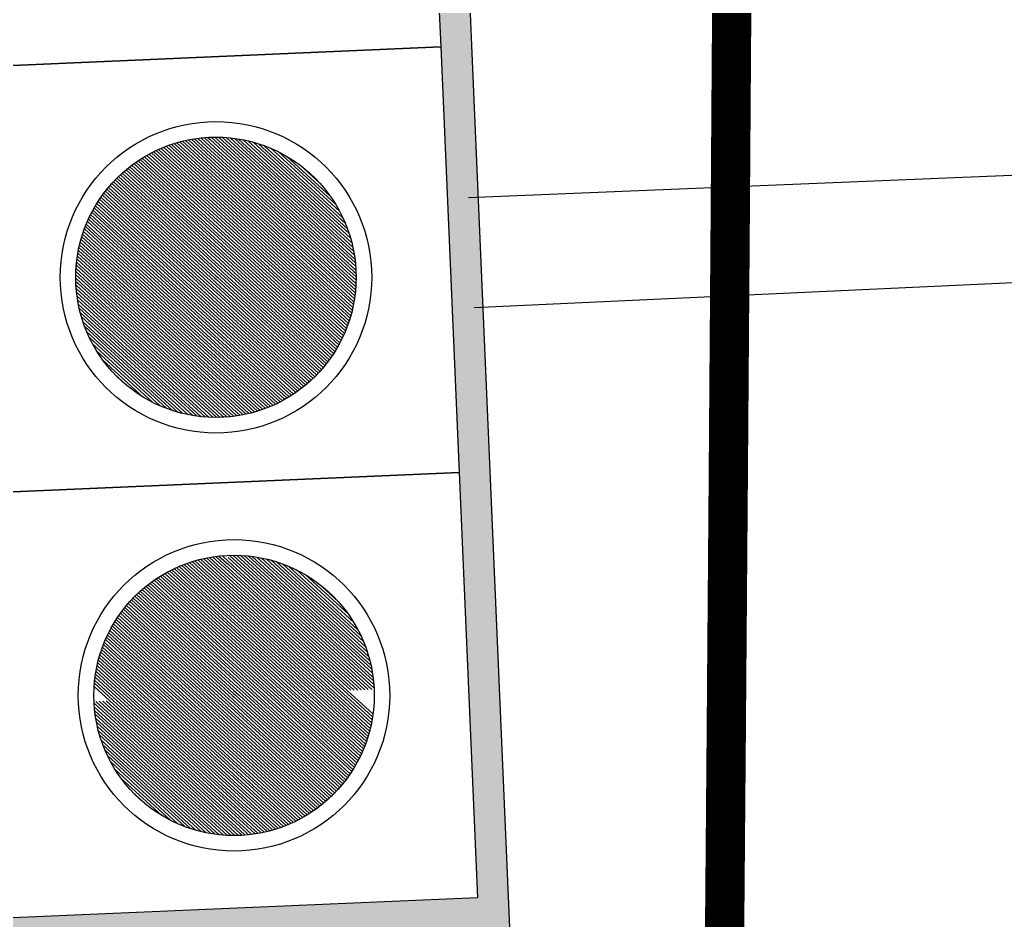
# Model space of a CAD drawing. Extents: x 54765 to 55687, y 61529 to 62330.
# Drawn here: x 55398.319 to 55402.083, y 61774.445 to 61777.883 of the extents above; entities that cross this region are included whole.
import ezdxf

# ---------------------------------------------------------------- set-up
doc = ezdxf.new("R2010")
doc.units = 0
doc.header["$LTSCALE"] = 10
doc.linetypes.add('JTSS01', pattern=[6, 2, -4])
doc.layers.add('@-交通信号', color=7, linetype='CONTINUOUS')
doc.layers.add('道路绿化带', color=3, linetype='CONTINUOUS')
doc.layers.add('@-道路标线', color=7, linetype='CONTINUOUS', lineweight=0)

# ---------------------------------------------------------------- blocks, each defined once
blk = doc.blocks.new('A$C6DDB773E')
at = {"layer": '@-交通信号'}
h = blk.add_hatch(color=256, dxfattribs=at)
h.paths.add_polyline_path([(5706.7, 6841.9), (5706.7, 6260.7), (5706.7, 5718.8), (5706.7, 5137.6), (5035.9, 5137.6), (5035.9, 5718.8), (5035.9, 6260.7), (5035.9, 6841.9)])
h.paths.add_polyline_path([(5667.4, 6802.6), (5667.4, 6260.7), (5667.4, 5718.8), (5667.4, 5177), (5075.2, 5177), (5075.2, 5718.8), (5075.2, 6260.7), (5075.2, 6802.6)], flags=16)
for p, q in [((5035.9, 6260.7), (5035.9, 6841.9)), ((5075.2, 6802.6), (5667.4, 6802.6)), ((5075.2, 6260.7), (5075.2, 6802.6)), ((5373.6, 6636.7), (5311.3, 6699)), ((5373.6, 6641.1), (5314.6, 6700.2)), ((5373.6, 6645.6), (5317.9, 6701.3)), ((5373.6, 6650), (5321.3, 6702.4)), ((5373.6, 6654.5), (5324.7, 6703.4)), ((5373.6, 6658.9), (5328.2, 6704.4)), ((5373.6, 6663.4), (5331.8, 6705.2)), ((5373.6, 6667.8), (5335.4, 6706.1)), ((5373.6, 6672.3), (5339.1, 6706.8)), ((5373.6, 6676.7), (5342.8, 6707.5)), ((5373.6, 6681.2), (5346.6, 6708.2)), ((5373.6, 6685.6), (5350.5, 6708.7)), ((5373.6, 6690.1), (5354.5, 6709.2)), ((5373.6, 6694.6), (5358.6, 6709.6)), ((5373.6, 6699), (5362.7, 6709.9)), ((5373.6, 6703.5), (5367, 6710.1)), ((5373.6, 6707.9), (5371.3, 6710.2)), ((5549.7, 6531.8), (5373.6, 6707.9)), ((5545.3, 6531.8), (5373.6, 6703.5)), ((5540.8, 6531.8), (5373.6, 6699)), ((5552, 6534), (5375.8, 6710.2)), ((5551.9, 6538.5), (5380.3, 6710.1)), ((5551.7, 6543.2), (5385, 6709.9)), ((5551.3, 6548), (5389.8, 6709.5)), ((5550.8, 6553), (5394.8, 6709)), ((5550.1, 6558.2), (5400, 6708.3)), ((5549.2, 6563.5), (5405.3, 6707.4)), ((5548.1, 6569), (5410.8, 6706.3)), ((5546.8, 6574.8), (5416.6, 6705)), ((5545.2, 6580.9), (5422.7, 6703.3)), ((5543.2, 6587.3), (5429.1, 6701.4)), ((5540.8, 6594.1), (5435.9, 6699)), ((5373.6, 6596.6), (5284.1, 6686.1)), ((5373.6, 6601.1), (5287, 6687.8)), ((5373.6, 6605.5), (5289.8, 6689.3)), ((5373.6, 6610), (5292.8, 6690.9)), ((5373.6, 6614.4), (5295.7, 6692.3)), ((5373.6, 6618.9), (5298.8, 6693.8)), ((5373.6, 6623.3), (5301.8, 6695.1)), ((5373.6, 6627.8), (5304.9, 6696.5)), ((5373.6, 6632.2), (5308.1, 6697.8)), ((5536.4, 6531.8), (5373.6, 6694.6)), ((5531.9, 6531.8), (5373.6, 6690.1)), ((5537.8, 6601.5), (5443.3, 6696)), ((5534.1, 6609.7), (5451.5, 6692.3)), ((5529.3, 6619), (5460.8, 6687.5)), ((5373.6, 6565.5), (5265.4, 6673.7)), ((5373.6, 6569.9), (5268, 6675.6)), ((5373.6, 6574.4), (5270.6, 6677.4)), ((5373.6, 6578.8), (5273.2, 6679.3)), ((5373.6, 6583.3), (5275.9, 6681.1)), ((5373.6, 6587.7), (5278.6, 6682.8)), ((5373.6, 6592.2), (5281.3, 6684.5)), ((5527.5, 6531.8), (5373.6, 6685.6)), ((5523, 6531.8), (5373.6, 6681.2)), ((5518.6, 6531.8), (5373.6, 6676.7)), ((5522.3, 6630.4), (5472.2, 6680.5)), ((5373.6, 6538.8), (5251, 6661.4)), ((5373.6, 6543.2), (5253.3, 6663.6)), ((5373.6, 6547.7), (5255.7, 6665.7)), ((5373.6, 6552.1), (5258, 6667.7)), ((5373.6, 6556.6), (5260.5, 6669.7)), ((5373.6, 6561), (5262.9, 6671.7)), ((5514.1, 6531.8), (5373.6, 6672.3)), ((5509.6, 6531.8), (5373.6, 6667.8)), ((5505.2, 6531.8), (5373.6, 6663.4)), ((5507.9, 6649.2), (5491, 6666.1)), ((5358.3, 6531.8), (5240.1, 6650.1)), ((5362.8, 6531.8), (5242.2, 6652.4)), ((5367.2, 6531.8), (5244.3, 6654.7)), ((5371.7, 6531.8), (5246.5, 6657)), ((5373.6, 6534.3), (5248.7, 6659.2)), ((5500.7, 6531.8), (5373.6, 6658.9)), ((5496.3, 6531.8), (5373.6, 6654.5)), ((5491.8, 6531.8), (5373.6, 6650)), ((5336.1, 6531.8), (5230.1, 6637.8)), ((5340.5, 6531.8), (5232, 6640.3)), ((5345, 6531.8), (5234, 6642.8)), ((5349.4, 6531.8), (5236, 6645.3)), ((5353.9, 6531.8), (5238, 6647.7)), ((5487.4, 6531.8), (5373.6, 6645.6)), ((5482.9, 6531.8), (5373.6, 6641.1)), ((5478.5, 6531.8), (5373.6, 6636.7)), ((5313.8, 6531.8), (5221.2, 6624.5)), ((5318.3, 6531.8), (5222.9, 6627.2)), ((5322.7, 6531.8), (5224.6, 6629.9)), ((5327.2, 6531.8), (5226.4, 6632.6)), ((5331.6, 6531.8), (5228.2, 6635.2)), ((5474, 6531.8), (5373.6, 6632.2)), ((5469.6, 6531.8), (5373.6, 6627.8)), ((5465.1, 6531.8), (5373.6, 6623.3)), ((5296, 6531.8), (5214.8, 6613.1)), ((5300.5, 6531.8), (5216.3, 6616)), ((5304.9, 6531.8), (5217.9, 6618.9)), ((5309.4, 6531.8), (5219.5, 6621.7)), ((5460.7, 6531.8), (5373.6, 6618.9)), ((5456.2, 6531.8), (5373.6, 6614.4)), ((5278.2, 6531.8), (5209.1, 6600.9)), ((5282.7, 6531.8), (5210.5, 6604)), ((5287.1, 6531.8), (5211.9, 6607.1)), ((5291.6, 6531.8), (5213.3, 6610.1)), ((5451.8, 6531.8), (5373.6, 6610)), ((5447.3, 6531.8), (5373.6, 6605.5)), ((5442.9, 6531.8), (5373.6, 6601.1)), ((5260.4, 6531.8), (5204.3, 6588)), ((5264.9, 6531.8), (5205.4, 6591.3)), ((5269.3, 6531.8), (5206.6, 6594.5)), ((5273.8, 6531.8), (5207.8, 6597.8)), ((5438.4, 6531.8), (5373.6, 6596.6)), ((5434, 6531.8), (5373.6, 6592.2)), ((5429.5, 6531.8), (5373.6, 6587.7)), ((5242.6, 6531.8), (5200.3, 6574.1)), ((5247.1, 6531.8), (5201.2, 6577.7)), ((5251.5, 6531.8), (5202.2, 6581.2)), ((5256, 6531.8), (5203.2, 6584.6)), ((5425.1, 6531.8), (5373.6, 6583.3)), ((5420.6, 6531.8), (5373.6, 6578.8)), ((5416.2, 6531.8), (5373.6, 6574.4)), ((5229.3, 6531.8), (5198, 6563.1)), ((5233.7, 6531.8), (5198.7, 6566.9)), ((5238.2, 6531.8), (5199.5, 6570.5)), ((5411.7, 6531.8), (5373.6, 6569.9)), ((5407.3, 6531.8), (5373.6, 6565.5)), ((5402.8, 6531.8), (5373.6, 6561)), ((5398.4, 6531.8), (5373.6, 6556.6)), ((5393.9, 6531.8), (5373.6, 6552.1)), ((5389.5, 6531.8), (5373.6, 6547.7)), ((5385, 6531.8), (5373.6, 6543.2)), ((5380.6, 6531.8), (5373.6, 6538.8)), ((5372.1, 6353.4), (5195.2, 6530.3)), ((5367.5, 6353.5), (5195.3, 6525.7)), ((5373.6, 6356.3), (5198.1, 6531.8)), ((5373.6, 6360.8), (5202.6, 6531.8)), ((5373.6, 6365.2), (5207, 6531.8)), ((5373.6, 6369.7), (5211.5, 6531.8)), ((5373.6, 6374.1), (5215.9, 6531.8)), ((5373.6, 6378.6), (5220.4, 6531.8)), ((5373.6, 6383), (5224.8, 6531.8)), ((5373.6, 6387.5), (5229.3, 6531.8)), ((5373.6, 6391.9), (5233.7, 6531.8)), ((5373.6, 6396.4), (5238.2, 6531.8)), ((5373.6, 6400.8), (5242.6, 6531.8)), ((5373.6, 6405.3), (5247.1, 6531.8)), ((5373.6, 6409.7), (5251.5, 6531.8)), ((5373.6, 6414.2), (5256, 6531.8)), ((5373.6, 6418.6), (5260.4, 6531.8)), ((5373.6, 6423.1), (5264.9, 6531.8)), ((5373.6, 6427.5), (5269.3, 6531.8)), ((5373.6, 6432), (5273.8, 6531.8)), ((5373.6, 6436.4), (5278.2, 6531.8)), ((5373.6, 6440.9), (5282.7, 6531.8)), ((5373.6, 6445.3), (5287.1, 6531.8)), ((5373.6, 6449.8), (5291.6, 6531.8)), ((5373.6, 6454.2), (5296, 6531.8)), ((5373.6, 6458.7), (5300.5, 6531.8)), ((5373.6, 6463.1), (5304.9, 6531.8)), ((5373.6, 6467.6), (5309.4, 6531.8)), ((5373.6, 6472), (5313.8, 6531.8)), ((5373.6, 6476.5), (5318.3, 6531.8)), ((5373.6, 6480.9), (5322.7, 6531.8)), ((5373.6, 6485.4), (5327.2, 6531.8)), ((5373.6, 6489.8), (5331.6, 6531.8)), ((5373.6, 6494.3), (5336.1, 6531.8)), ((5373.6, 6498.7), (5340.5, 6531.8)), ((5373.6, 6503.2), (5345, 6531.8)), ((5373.6, 6507.6), (5349.4, 6531.8)), ((5373.6, 6512.1), (5353.9, 6531.8)), ((5373.6, 6516.5), (5358.3, 6531.8)), ((5373.6, 6521), (5362.8, 6531.8)), ((5373.6, 6525.4), (5367.2, 6531.8)), ((5373.6, 6529.9), (5371.7, 6531.8)), ((5376.1, 6531.8), (5373.6, 6534.3)), ((5498.8, 6404.7), (5373.6, 6529.9)), ((5496.5, 6402.5), (5373.6, 6525.4)), ((5501, 6406.9), (5376.1, 6531.8)), ((5503.2, 6409.2), (5380.6, 6531.8)), ((5505.4, 6411.5), (5385, 6531.8)), ((5507.5, 6413.9), (5389.5, 6531.8)), ((5509.5, 6416.2), (5393.9, 6531.8)), ((5511.5, 6418.7), (5398.4, 6531.8)), ((5513.5, 6421.1), (5402.8, 6531.8)), ((5515.5, 6423.6), (5407.3, 6531.8)), ((5517.4, 6426.2), (5411.7, 6531.8)), ((5519.3, 6428.8), (5416.2, 6531.8)), ((5521.1, 6431.4), (5420.6, 6531.8)), ((5522.9, 6434.1), (5425.1, 6531.8)), ((5524.6, 6436.8), (5429.5, 6531.8)), ((5526.3, 6439.5), (5434, 6531.8)), ((5528, 6442.3), (5438.4, 6531.8)), ((5529.6, 6445.2), (5442.9, 6531.8)), ((5531.1, 6448), (5447.3, 6531.8)), ((5532.7, 6451), (5451.8, 6531.8)), ((5534.1, 6453.9), (5456.2, 6531.8)), ((5535.6, 6457), (5460.7, 6531.8)), ((5536.9, 6460), (5465.1, 6531.8)), ((5538.3, 6463.1), (5469.6, 6531.8)), ((5539.6, 6466.3), (5474, 6531.8)), ((5540.8, 6469.5), (5478.5, 6531.8)), ((5542, 6472.8), (5482.9, 6531.8)), ((5543.1, 6476.1), (5487.4, 6531.8)), ((5544.2, 6479.5), (5491.8, 6531.8)), ((5545.2, 6482.9), (5496.3, 6531.8)), ((5546.2, 6486.4), (5500.7, 6531.8)), ((5547.1, 6490), (5505.2, 6531.8)), ((5547.9, 6493.6), (5509.6, 6531.8)), ((5548.7, 6497.3), (5514.1, 6531.8)), ((5549.3, 6501), (5518.6, 6531.8)), ((5550, 6504.8), (5523, 6531.8)), ((5550.5, 6508.7), (5527.5, 6531.8)), ((5551, 6512.7), (5531.9, 6531.8)), ((5362.9, 6353.7), (5195.5, 6521.1)), ((5358, 6354.1), (5195.9, 6516.2)), ((5353.1, 6354.6), (5196.4, 6511.3)), ((5494.2, 6400.4), (5373.6, 6521)), ((5491.9, 6398.3), (5373.6, 6516.5)), ((5489.5, 6396.2), (5373.6, 6512.1)), ((5348, 6355.3), (5197.1, 6506.2)), ((5342.7, 6356.1), (5197.9, 6500.9)), ((5487.1, 6394.2), (5373.6, 6507.6)), ((5484.6, 6392.2), (5373.6, 6503.2)), ((5482.1, 6390.2), (5373.6, 6498.7)), ((5337.2, 6357.2), (5199, 6495.4)), ((5331.4, 6358.5), (5200.3, 6489.6)), ((5479.6, 6388.3), (5373.6, 6494.3)), ((5477, 6386.4), (5373.6, 6489.8)), ((5474.4, 6384.6), (5373.6, 6485.4)), ((5325.4, 6360.1), (5201.9, 6483.6)), ((5319, 6362), (5203.8, 6477.2)), ((5471.7, 6382.8), (5373.6, 6480.9)), ((5469, 6381.1), (5373.6, 6476.5)), ((5312.2, 6364.3), (5206.1, 6470.4)), ((5304.9, 6367.2), (5209, 6463.1)), ((5466.3, 6379.4), (5373.6, 6472)), ((5463.5, 6377.7), (5373.6, 6467.6)), ((5460.7, 6376.1), (5373.6, 6463.1)), ((5296.9, 6370.8), (5212.6, 6455.1)), ((5457.8, 6374.5), (5373.6, 6458.7)), ((5454.9, 6373), (5373.6, 6454.2)), ((5451.9, 6371.5), (5373.6, 6449.8)), ((5287.7, 6375.4), (5217.2, 6445.9)), ((5448.9, 6370.1), (5373.6, 6445.3)), ((5445.8, 6368.7), (5373.6, 6440.9)), ((5442.7, 6367.3), (5373.6, 6436.4)), ((5276.7, 6382), (5223.8, 6434.9)), ((5439.6, 6366), (5373.6, 6432)), ((5436.3, 6364.8), (5373.6, 6427.5)), ((5433.1, 6363.6), (5373.6, 6423.1)), ((5260.1, 6394.2), (5236, 6418.3)), ((5429.8, 6362.5), (5373.6, 6418.6)), ((5426.4, 6361.4), (5373.6, 6414.2)), ((5423, 6360.4), (5373.6, 6409.7)), ((5419.5, 6359.4), (5373.6, 6405.3)), ((5415.9, 6358.5), (5373.6, 6400.8)), ((5412.3, 6357.7), (5373.6, 6396.4)), ((5408.7, 6356.9), (5373.6, 6391.9)), ((5404.9, 6356.2), (5373.6, 6387.5)), ((5401.1, 6355.5), (5373.6, 6383)), ((5397.2, 6355), (5373.6, 6378.6)), ((5393.2, 6354.5), (5373.6, 6374.1)), ((5389.2, 6354.1), (5373.6, 6369.7)), ((5385.1, 6353.8), (5373.6, 6365.2)), ((5380.8, 6353.6), (5373.6, 6360.8)), ((5035.9, 5718.8), (5035.9, 6260.7)), ((5075.2, 5718.8), (5075.2, 6260.7)), ((5667.4, 6260.7), (5075.2, 6260.7)), ((5075.2, 6260.7), (5667.4, 6260.7)), ((5373.6, 6126.4), (5328.2, 6171.9)), ((5373.6, 6130.9), (5331.8, 6172.8)), ((5373.6, 6135.3), (5335.4, 6173.6)), ((5373.6, 6139.8), (5339.1, 6174.4)), ((5373.6, 6144.3), (5342.8, 6175)), ((5373.6, 6148.7), (5346.6, 6175.7)), ((5373.6, 6153.2), (5350.5, 6176.2)), ((5373.6, 6157.6), (5354.5, 6176.7)), ((5373.6, 6162.1), (5358.6, 6177.1)), ((5373.6, 6166.5), (5362.7, 6177.4)), ((5373.6, 6171), (5367, 6177.6)), ((5373.6, 6175.4), (5371.3, 6177.7)), ((5549.7, 5999.3), (5373.6, 6175.4)), ((5552, 6001.5), (5375.8, 6177.7)), ((5551.9, 6006), (5380.3, 6177.6)), ((5551.7, 6010.7), (5385, 6177.4)), ((5551.3, 6015.5), (5389.8, 6177)), ((5550.8, 6020.5), (5394.8, 6176.5)), ((5550.1, 6025.7), (5400, 6175.8)), ((5549.2, 6031), (5405.3, 6174.9)), ((5548.1, 6036.5), (5410.8, 6173.8)), ((5546.8, 6042.3), (5416.6, 6172.5)), ((5373.6, 6081.9), (5295.7, 6159.8)), ((5373.6, 6086.4), (5298.8, 6161.3)), ((5373.6, 6090.8), (5301.8, 6162.6)), ((5373.6, 6095.3), (5304.9, 6164)), ((5373.6, 6099.7), (5308.1, 6165.3)), ((5373.6, 6104.2), (5311.3, 6166.5)), ((5373.6, 6108.6), (5314.6, 6167.7)), ((5373.6, 6113.1), (5317.9, 6168.8)), ((5373.6, 6117.5), (5321.3, 6169.9)), ((5373.6, 6122), (5324.7, 6170.9)), ((5545.3, 5999.3), (5373.6, 6171)), ((5540.8, 5999.3), (5373.6, 6166.5)), ((5536.4, 5999.3), (5373.6, 6162.1)), ((5545.2, 6048.4), (5422.7, 6170.9)), ((5543.2, 6054.8), (5429.1, 6168.9)), ((5540.8, 6061.6), (5435.9, 6166.5)), ((5537.8, 6069), (5443.3, 6163.5)), ((5534.1, 6077.2), (5451.5, 6159.8)), ((5373.6, 6046.3), (5273.2, 6146.8)), ((5373.6, 6050.8), (5275.9, 6148.6)), ((5373.6, 6055.2), (5278.6, 6150.3)), ((5373.6, 6059.7), (5281.3, 6152)), ((5373.6, 6064.1), (5284.1, 6153.7)), ((5373.6, 6068.6), (5287, 6155.3)), ((5373.6, 6073), (5289.8, 6156.8)), ((5373.6, 6077.5), (5292.8, 6158.4)), ((5531.9, 5999.3), (5373.6, 6157.6)), ((5527.5, 5999.3), (5373.6, 6153.2)), ((5523, 5999.3), (5373.6, 6148.7)), ((5529.3, 6086.5), (5460.8, 6155)), ((5522.3, 6097.9), (5472.2, 6148)), ((5373.6, 6019.6), (5258, 6135.2)), ((5373.6, 6024.1), (5260.5, 6137.2)), ((5373.6, 6028.5), (5262.9, 6139.2)), ((5373.6, 6033), (5265.4, 6141.2)), ((5373.6, 6037.4), (5268, 6143.1)), ((5373.6, 6041.9), (5270.6, 6145)), ((5518.6, 5999.3), (5373.6, 6144.3)), ((5514.1, 5999.3), (5373.6, 6139.8)), ((5509.6, 5999.3), (5373.6, 6135.3)), ((5367.2, 5999.3), (5244.3, 6122.2)), ((5371.7, 5999.3), (5246.5, 6124.5)), ((5373.6, 6001.8), (5248.7, 6126.7)), ((5373.6, 6006.3), (5251, 6128.9)), ((5373.6, 6010.7), (5253.3, 6131.1)), ((5373.6, 6015.2), (5255.7, 6133.2)), ((5505.2, 5999.3), (5373.6, 6130.9)), ((5500.7, 5999.3), (5373.6, 6126.4)), ((5496.3, 5999.3), (5373.6, 6122)), ((5507.9, 6116.7), (5491, 6133.6)), ((5345, 5999.3), (5234, 6110.3)), ((5349.4, 5999.3), (5236, 6112.8)), ((5353.9, 5999.3), (5238, 6115.2)), ((5358.3, 5999.3), (5240.1, 6117.6)), ((5362.8, 5999.3), (5242.2, 6119.9)), ((5491.8, 5999.3), (5373.6, 6117.5)), ((5487.4, 5999.3), (5373.6, 6113.1)), ((5322.7, 5999.3), (5224.6, 6097.4)), ((5327.2, 5999.3), (5226.4, 6100.1)), ((5331.6, 5999.3), (5228.2, 6102.7)), ((5336.1, 5999.3), (5230.1, 6105.3)), ((5340.5, 5999.3), (5232, 6107.8)), ((5482.9, 5999.3), (5373.6, 6108.6)), ((5478.5, 5999.3), (5373.6, 6104.2)), ((5474, 5999.3), (5373.6, 6099.7)), ((5304.9, 5999.3), (5217.9, 6086.4)), ((5309.4, 5999.3), (5219.5, 6089.2)), ((5313.8, 5999.3), (5221.2, 6092)), ((5318.3, 5999.3), (5222.9, 6094.7)), ((5469.6, 5999.3), (5373.6, 6095.3)), ((5465.1, 5999.3), (5373.6, 6090.8)), ((5460.7, 5999.3), (5373.6, 6086.4)), ((5282.7, 5999.3), (5210.5, 6071.5)), ((5287.1, 5999.3), (5211.9, 6074.6)), ((5291.6, 5999.3), (5213.3, 6077.6)), ((5296, 5999.3), (5214.8, 6080.6)), ((5300.5, 5999.3), (5216.3, 6083.5)), ((5456.2, 5999.3), (5373.6, 6081.9)), ((5451.8, 5999.3), (5373.6, 6077.5)), ((5447.3, 5999.3), (5373.6, 6073)), ((5264.9, 5999.3), (5205.4, 6058.8)), ((5269.3, 5999.3), (5206.6, 6062)), ((5273.8, 5999.3), (5207.8, 6065.3)), ((5278.2, 5999.3), (5209.1, 6068.4)), ((5442.9, 5999.3), (5373.6, 6068.6)), ((5438.4, 5999.3), (5373.6, 6064.1)), ((5434, 5999.3), (5373.6, 6059.7)), ((5047.1, 6051.8), (3140.2, 6046)), ((5251.5, 5999.3), (5202.2, 6048.7)), ((5256, 5999.3), (5203.2, 6052.1)), ((5260.4, 5999.3), (5204.3, 6055.5)), ((5429.5, 5999.3), (5373.6, 6055.2)), ((5425.1, 5999.3), (5373.6, 6050.8)), ((5420.6, 5999.3), (5373.6, 6046.3)), ((5233.7, 5999.3), (5198.7, 6034.4)), ((5238.2, 5999.3), (5199.5, 6038)), ((5242.6, 5999.3), (5200.3, 6041.6)), ((5247.1, 5999.3), (5201.2, 6045.2)), ((5416.2, 5999.3), (5373.6, 6041.9)), ((5411.7, 5999.3), (5373.6, 6037.4)), ((5220.4, 5999.3), (5196.8, 6022.9)), ((5224.8, 5999.3), (5197.3, 6026.8)), ((5229.3, 5999.3), (5198, 6030.6)), ((5407.3, 5999.3), (5373.6, 6033)), ((5402.8, 5999.3), (5373.6, 6028.5)), ((5398.4, 5999.3), (5373.6, 6024.1)), ((5207, 5999.3), (5195.6, 6010.8)), ((5211.5, 5999.3), (5195.9, 6014.9)), ((5215.9, 5999.3), (5196.3, 6018.9)), ((5393.9, 5999.3), (5373.6, 6019.6)), ((5389.5, 5999.3), (5373.6, 6015.2)), ((5385, 5999.3), (5373.6, 6010.7)), ((5198.1, 5999.3), (5195.2, 6002.2)), ((5372.1, 5820.9), (5195.2, 5997.8)), ((5202.6, 5999.3), (5195.4, 6006.5)), ((5373.6, 5823.8), (5198.1, 5999.3)), ((5373.6, 5828.3), (5202.6, 5999.3)), ((5373.6, 5832.7), (5207, 5999.3)), ((5373.6, 5837.2), (5211.5, 5999.3)), ((5373.6, 5841.6), (5215.9, 5999.3)), ((5373.6, 5846.1), (5220.4, 5999.3)), ((5373.6, 5850.5), (5224.8, 5999.3)), ((5373.6, 5855), (5229.3, 5999.3)), ((5373.6, 5859.4), (5233.7, 5999.3)), ((5373.6, 5863.9), (5238.2, 5999.3)), ((5373.6, 5868.3), (5242.6, 5999.3)), ((5373.6, 5872.8), (5247.1, 5999.3)), ((5373.6, 5877.2), (5251.5, 5999.3)), ((5373.6, 5881.7), (5256, 5999.3)), ((5373.6, 5886.1), (5260.4, 5999.3)), ((5373.6, 5890.6), (5264.9, 5999.3)), ((5373.6, 5895), (5269.3, 5999.3)), ((5373.6, 5899.5), (5273.8, 5999.3)), ((5373.6, 5903.9), (5278.2, 5999.3)), ((5373.6, 5908.4), (5282.7, 5999.3)), ((5373.6, 5912.8), (5287.1, 5999.3)), ((5373.6, 5917.3), (5291.6, 5999.3)), ((5373.6, 5921.7), (5296, 5999.3)), ((5373.6, 5926.2), (5300.5, 5999.3)), ((5373.6, 5930.6), (5304.9, 5999.3)), ((5373.6, 5935.1), (5309.4, 5999.3)), ((5373.6, 5939.5), (5313.8, 5999.3)), ((5373.6, 5944), (5318.3, 5999.3)), ((5373.6, 5948.4), (5322.7, 5999.3)), ((5373.6, 5952.9), (5327.2, 5999.3)), ((5373.6, 5957.3), (5331.6, 5999.3)), ((5373.6, 5961.8), (5336.1, 5999.3)), ((5373.6, 5966.2), (5340.5, 5999.3)), ((5373.6, 5970.7), (5345, 5999.3)), ((5373.6, 5975.1), (5349.4, 5999.3)), ((5373.6, 5979.6), (5353.9, 5999.3)), ((5373.6, 5984), (5358.3, 5999.3)), ((5373.6, 5988.5), (5362.8, 5999.3)), ((5373.6, 5992.9), (5367.2, 5999.3)), ((5373.6, 5997.4), (5371.7, 5999.3)), ((5380.6, 5999.3), (5373.6, 6006.3)), ((5376.1, 5999.3), (5373.6, 6001.8)), ((5498.8, 5872.2), (5373.6, 5997.4)), ((5501, 5874.4), (5376.1, 5999.3)), ((5503.2, 5876.7), (5380.6, 5999.3)), ((5505.4, 5879), (5385, 5999.3)), ((5507.5, 5881.4), (5389.5, 5999.3)), ((5509.5, 5883.7), (5393.9, 5999.3)), ((5511.5, 5886.2), (5398.4, 5999.3)), ((5513.5, 5888.6), (5402.8, 5999.3)), ((5515.5, 5891.1), (5407.3, 5999.3)), ((5517.4, 5893.7), (5411.7, 5999.3)), ((5519.3, 5896.3), (5416.2, 5999.3)), ((5521.1, 5898.9), (5420.6, 5999.3)), ((5522.9, 5901.6), (5425.1, 5999.3)), ((5524.6, 5904.3), (5429.5, 5999.3)), ((5526.3, 5907), (5434, 5999.3)), ((5528, 5909.8), (5438.4, 5999.3)), ((5529.6, 5912.7), (5442.9, 5999.3)), ((5531.1, 5915.5), (5447.3, 5999.3)), ((5532.7, 5918.5), (5451.8, 5999.3)), ((5534.1, 5921.4), (5456.2, 5999.3)), ((5535.6, 5924.5), (5460.7, 5999.3)), ((5536.9, 5927.5), (5465.1, 5999.3)), ((5538.3, 5930.6), (5469.6, 5999.3)), ((5539.6, 5933.8), (5474, 5999.3)), ((5540.8, 5937), (5478.5, 5999.3)), ((5542, 5940.3), (5482.9, 5999.3)), ((5543.1, 5943.6), (5487.4, 5999.3)), ((5544.2, 5947), (5491.8, 5999.3)), ((5545.2, 5950.4), (5496.3, 5999.3)), ((5546.2, 5953.9), (5500.7, 5999.3)), ((5547.1, 5957.5), (5505.2, 5999.3)), ((5547.9, 5961.1), (5509.6, 5999.3)), ((5548.7, 5964.8), (5514.1, 5999.3)), ((5549.3, 5968.5), (5518.6, 5999.3)), ((5550, 5972.3), (5523, 5999.3)), ((5550.5, 5976.2), (5527.5, 5999.3)), ((5551, 5980.2), (5531.9, 5999.3)), ((5551.4, 5984.3), (5536.4, 5999.3)), ((5551.7, 5988.4), (5540.8, 5999.3)), ((5551.9, 5992.7), (5545.3, 5999.3)), ((5552, 5997), (5549.7, 5999.3)), ((5367.5, 5821), (5195.3, 5993.2)), ((5362.9, 5821.2), (5195.5, 5988.6)), ((5358, 5821.6), (5195.9, 5983.7)), ((5496.5, 5870), (5373.6, 5992.9)), ((5494.2, 5867.9), (5373.6, 5988.5)), ((5491.9, 5865.8), (5373.6, 5984)), ((5353.1, 5822.1), (5196.4, 5978.8)), ((5348, 5822.8), (5197.1, 5973.7)), ((5489.5, 5863.7), (5373.6, 5979.6)), ((5487.1, 5861.7), (5373.6, 5975.1)), ((5342.7, 5823.6), (5197.9, 5968.4)), ((5337.2, 5824.7), (5199, 5962.9)), ((5484.6, 5859.7), (5373.6, 5970.7)), ((5482.1, 5857.7), (5373.6, 5966.2)), ((5479.6, 5855.8), (5373.6, 5961.8)), ((5331.4, 5826), (5200.3, 5957.1)), ((5325.4, 5827.6), (5201.9, 5951.1)), ((5477, 5853.9), (5373.6, 5957.3)), ((5474.4, 5852.1), (5373.6, 5952.9)), ((5471.7, 5850.3), (5373.6, 5948.4)), ((5319, 5829.5), (5203.8, 5944.7)), ((5312.2, 5831.8), (5206.1, 5937.9)), ((5469, 5848.6), (5373.6, 5944)), ((5466.3, 5846.9), (5373.6, 5939.5)), ((5463.5, 5845.2), (5373.6, 5935.1)), ((5304.9, 5834.7), (5209, 5930.6)), ((5296.9, 5838.3), (5212.6, 5922.6)), ((5460.7, 5843.6), (5373.6, 5930.6)), ((5457.8, 5842), (5373.6, 5926.2)), ((5454.9, 5840.5), (5373.6, 5921.7)), ((5048.2, 5911.6), (3140.2, 5915.7)), ((5287.7, 5842.9), (5217.2, 5913.4)), ((5451.9, 5839), (5373.6, 5917.3)), ((5448.9, 5837.6), (5373.6, 5912.8)), ((5445.8, 5836.2), (5373.6, 5908.4)), ((5276.7, 5849.5), (5223.8, 5902.4)), ((5442.7, 5834.8), (5373.6, 5903.9)), ((5439.6, 5833.5), (5373.6, 5899.5)), ((5260.1, 5861.7), (5236, 5885.8)), ((5436.3, 5832.3), (5373.6, 5895)), ((5433.1, 5831.1), (5373.6, 5890.6)), ((5429.8, 5830), (5373.6, 5886.1)), ((5426.4, 5828.9), (5373.6, 5881.7)), ((5423, 5827.9), (5373.6, 5877.2)), ((5419.5, 5826.9), (5373.6, 5872.8)), ((5415.9, 5826), (5373.6, 5868.3)), ((5412.3, 5825.2), (5373.6, 5863.9)), ((5408.7, 5824.4), (5373.6, 5859.4)), ((5404.9, 5823.7), (5373.6, 5855)), ((5401.1, 5823), (5373.6, 5850.5)), ((5397.2, 5822.5), (5373.6, 5846.1)), ((5393.2, 5822), (5373.6, 5841.6)), ((5389.2, 5821.6), (5373.6, 5837.2)), ((5385.1, 5821.3), (5373.6, 5832.7)), ((5380.8, 5821.1), (5373.6, 5828.3)), ((5376.5, 5820.9), (5373.6, 5823.8)), ((5035.9, 5137.6), (5035.9, 5718.8)), ((5075.2, 5177), (5075.2, 5718.8)), ((5075.2, 5718.8), (5667.4, 5718.8)), ((5667.4, 5718.8), (5075.2, 5718.8))]:
    blk.add_line(p, q, dxfattribs=at)
for centre, radius in [((5373.6, 6531.8), 198.2), ((5373.6, 6531.8), 178.4), ((5373.6, 5999.3), 198.2), ((5373.6, 5999.3), 178.4)]:
    blk.add_circle(centre, radius, dxfattribs=at)

msp = doc.modelspace()

# ---------------------------------------------------------------- hatches: boundary and pattern name
at = {"layer": '道路绿化带'}
h = msp.add_hatch(dxfattribs=at)
h.set_pattern_fill('GRASS', color=256, scale=0.1, style=0)
h.set_pattern_definition([(90, (0, 0), (-1.79605, 1.79605), [0.47625, -3.11585]), (45, (0, 0), (-1.796051224, 1.796051224), [0.47625, -2.06375]), (135, (0, 0), (-1.796051224, -1.796051224), [0.47625, -2.06375])])
edge = h.paths.add_edge_path()
edge.add_line((55368.8178, 61536.823), (55375.3661, 61534.3491))
edge.add_arc((54810.8127, 61747.6371), 603.5, 339.2856147, 354.2093146)
edge.add_arc((54810.8127, 61747.6371), 596.5, 339.3034575, 354.2093146)
edge.add_arc((55411.9316, 61788.8738), 4.0684, 35.7737, 150.5539)
edge.add_line((55415.3639, 61791.0581), (55415.3118, 61781.7147))
edge.add_line((55408.3625, 61790.8266), (55408.3121, 61781.7992))
edge.add_line((55415.3118, 61781.7122), (55415.3075, 61780.957))
edge.add_arc((55409.8076, 61780.9877), 5.5, 359.6594, 359.6801, ccw=False)
edge.add_line((55415.3075, 61780.955), (55415.3016, 61779.9558))
edge.add_arc((55409.8017, 61779.9885), 5.5, 359.638, 359.6594, ccw=False)
edge.add_line((55415.3016, 61779.9537), (55415.2953, 61778.9545))
edge.add_arc((55409.7954, 61778.9893), 5.5, 359.6157, 359.638, ccw=False)
edge.add_line((55415.2952, 61778.9524), (55415.2885, 61777.9532))
edge.add_arc((55409.7887, 61777.9901), 5.5, 359.5926, 359.6157, ccw=False)
edge.add_line((55415.2885, 61777.951), (55415.2814, 61776.9518))
edge.add_arc((55409.7816, 61776.9909), 5.5, 359.5687, 359.5926, ccw=False)
edge.add_line((55415.2814, 61776.9495), (55415.2739, 61775.9504))
edge.add_arc((55409.7741, 61775.9918), 5.5, 359.5441, 359.5687, ccw=False)
edge.add_line((55415.2739, 61775.948), (55415.2659, 61774.9489))
edge.add_arc((55409.7661, 61774.9927), 5.5, 359.5186, 359.5441, ccw=False)
edge.add_line((55415.2659, 61774.9465), (55415.2575, 61773.9474))
edge.add_arc((55409.7577, 61773.9937), 5.5, 359.4923, 359.5186, ccw=False)
edge.add_line((55415.2575, 61773.9449), (55415.2486, 61772.9459))
edge.add_arc((55409.7488, 61772.9946), 5.5, 359.4653, 359.4923, ccw=False)
edge.add_line((55415.2486, 61772.9433), (55415.2393, 61771.9443))
edge.add_arc((55409.7395, 61771.9956), 5.5, 359.4374, 359.4653, ccw=False)
edge.add_line((55415.2393, 61771.9416), (55415.2294, 61770.9427))
edge.add_arc((55409.7297, 61770.9967), 5.5, 359.4088, 359.4374, ccw=False)
edge.add_line((55415.2294, 61770.9399), (55415.2191, 61769.941))
edge.add_arc((55409.7194, 61769.9977), 5.5, 359.3793, 359.4088, ccw=False)
edge.add_line((55415.2191, 61769.9381), (55415.2083, 61768.9392))
edge.add_arc((55409.7086, 61768.9988), 5.5, 359.3491, 359.3793, ccw=False)
edge.add_line((55415.2082, 61768.9363), (55415.1969, 61767.9375))
edge.add_arc((55409.6972, 61768), 5.5, 359.3181, 359.3491, ccw=False)
edge.add_line((55415.1968, 61767.9345), (55415.185, 61766.9357))
edge.add_arc((55409.6853, 61767.0011), 5.5, 359.2862, 359.3181, ccw=False)
edge.add_line((55415.1849, 61766.9326), (55415.1725, 61765.9338))
edge.add_arc((55409.6729, 61766.0023), 5.5, 359.2536, 359.2862, ccw=False)
edge.add_line((55415.1724, 61765.9307), (55415.1594, 61764.9319))
edge.add_arc((55409.6599, 61765.0036), 5.5, 359.2202, 359.2536, ccw=False)
edge.add_line((55415.1594, 61764.9287), (55415.1458, 61763.93))
edge.add_arc((55409.6463, 61764.0048), 5.5, 359.186, 359.2202, ccw=False)
edge.add_line((55415.1457, 61763.9267), (55415.1316, 61762.928))
edge.add_arc((55409.6321, 61763.0062), 5.5, 359.1509, 359.186, ccw=False)
edge.add_line((55415.1315, 61762.9247), (55415.1167, 61761.926))
edge.add_arc((55409.6173, 61762.0075), 5.5, 359.1151, 359.1509, ccw=False)
edge.add_line((55415.1167, 61761.9226), (55415.1012, 61760.9239))
edge.add_arc((55409.6019, 61761.0089), 5.5, 359.0785, 359.1151, ccw=False)
edge.add_line((55415.1012, 61760.9204), (55415.0851, 61759.9219))
edge.add_arc((55409.5858, 61760.0103), 5.5, 359.0411, 359.0785, ccw=False)
edge.add_line((55415.0851, 61759.9183), (55415.0683, 61758.9197))
edge.add_arc((55409.5691, 61759.0118), 5.5, 359.0029, 359.0411, ccw=False)
edge.add_line((55415.0683, 61758.9161), (55415.0509, 61757.9176))
edge.add_arc((55409.5517, 61758.0133), 5.5, 358.9639, 359.0029, ccw=False)
edge.add_line((55415.0508, 61757.9138), (55415.0328, 61756.9153))
edge.add_arc((55409.5337, 61757.0148), 5.5, 358.9241, 358.9639, ccw=False)
edge.add_line((55415.0327, 61756.9115), (55415.014, 61755.9131))
edge.add_arc((55409.5149, 61756.0164), 5.5, 358.8836, 358.9241, ccw=False)
edge.add_line((55415.0139, 61755.9092), (55414.9944, 61754.9108))
edge.add_arc((55409.4955, 61755.018), 5.5, 358.8422, 358.8836, ccw=False)
edge.add_line((55414.9943, 61754.9069), (55414.9742, 61753.9085))
edge.add_arc((55409.4753, 61754.0197), 5.5, 358.8, 358.8422, ccw=False)
edge.add_line((55414.9741, 61753.9045), (55414.9532, 61752.9062))
edge.add_arc((55409.4544, 61753.0214), 5.5, 358.757, 358.8, ccw=False)
edge.add_line((55414.9531, 61752.9021), (55414.9314, 61751.9038))
edge.add_arc((55409.4327, 61752.0231), 5.5, 358.7133, 358.757, ccw=False)
edge.add_line((55414.9313, 61751.8996), (55414.9089, 61750.9014))
edge.add_arc((55409.4103, 61751.0249), 5.5, 358.6687, 358.7133, ccw=False)
edge.add_line((55414.9088, 61750.8971), (55414.8856, 61749.899))
edge.add_arc((55409.3871, 61750.0267), 5.5, 358.6233, 358.6687, ccw=False)
edge.add_line((55414.8855, 61749.8946), (55414.8615, 61748.8965))
edge.add_arc((55409.3631, 61749.0286), 5.5, 358.5772, 358.6233, ccw=False)
edge.add_line((55414.8614, 61748.8921), (55414.8366, 61747.894))
edge.add_arc((55409.3383, 61748.0306), 5.5, 358.5302, 358.5772, ccw=False)
edge.add_line((55414.8365, 61747.8895), (55414.8109, 61746.8915))
edge.add_arc((55409.3127, 61747.0325), 5.5, 358.4825, 358.5302, ccw=False)
edge.add_line((55414.8108, 61746.8869), (55414.7844, 61745.8889))
edge.add_arc((55409.2863, 61746.0346), 5.5, 358.4339, 358.4825, ccw=False)
edge.add_line((55414.7842, 61745.8843), (55414.7569, 61744.8863))
edge.add_arc((55409.259, 61745.0367), 5.5, 358.3846, 358.4339, ccw=False)
edge.add_line((55414.7568, 61744.8816), (55414.7287, 61743.8837))
edge.add_arc((55409.2309, 61744.0388), 5.5, 358.3345, 358.3846, ccw=False)
edge.add_line((55414.7285, 61743.8789), (55414.6995, 61742.8811))
edge.add_arc((55409.2018, 61743.041), 5.5, 358.2835, 358.3345, ccw=False)
edge.add_line((55414.6994, 61742.8762), (55414.6695, 61741.8785))
edge.add_arc((55409.1719, 61742.0432), 5.5, 358.2318, 358.2835, ccw=False)
edge.add_line((55414.6693, 61741.8735), (55414.6385, 61740.8758))
edge.add_arc((55409.1411, 61741.0455), 5.5, 358.1793, 358.2318, ccw=False)
edge.add_line((55414.6384, 61740.8708), (55414.6067, 61739.8731))
edge.add_arc((55409.1094, 61740.0479), 5.5, 358.126, 358.1793, ccw=False)
edge.add_line((55414.6065, 61739.868), (55414.5738, 61738.8704))
edge.add_arc((55409.0768, 61739.0503), 5.5, 358.0719, 358.126, ccw=False)
edge.add_line((55414.5737, 61738.8652), (55414.5401, 61737.8677))
edge.add_arc((55409.0432, 61738.0527), 5.5, 358.017, 358.0719, ccw=False)
edge.add_line((55414.5399, 61737.8624), (55414.5054, 61736.8649))
edge.add_arc((55409.0087, 61737.0553), 5.5, 357.9613, 358.017, ccw=False)
edge.add_line((55414.5052, 61736.8596), (55414.4697, 61735.8622))
edge.add_arc((55408.9732, 61736.0579), 5.5, 357.9048, 357.9613, ccw=False)
edge.add_line((55414.4695, 61735.8568), (55414.433, 61734.8594))
edge.add_arc((55408.9367, 61735.0605), 5.5, 357.8475, 357.9048, ccw=False)
edge.add_line((55414.4328, 61734.8539), (55414.3952, 61733.8539))
edge.add_line((55414.3952, 61733.8539), (55414.3565, 61732.851))
edge.add_line((55414.3565, 61732.851), (55414.3168, 61731.8482))
edge.add_line((55414.3168, 61731.8482), (55414.276, 61730.8454))
edge.add_line((55414.276, 61730.8454), (55414.2341, 61729.8425))
edge.add_line((55414.2341, 61729.8425), (55414.1912, 61728.8397))
edge.add_line((55414.1912, 61728.8397), (55414.1472, 61727.8368))
edge.add_line((55414.1472, 61727.8368), (55414.1021, 61726.834))
edge.add_line((55414.1021, 61726.834), (55414.0558, 61725.8311))
edge.add_line((55414.0558, 61725.8311), (55414.0085, 61724.8283))
edge.add_line((55414.0085, 61724.8283), (55413.96, 61723.8254))
edge.add_line((55413.96, 61723.8254), (55413.9103, 61722.8226))
edge.add_line((55413.9103, 61722.8226), (55413.8595, 61721.8198))
edge.add_line((55413.8595, 61721.8198), (55413.8074, 61720.817))
edge.add_line((55413.8074, 61720.817), (55413.7542, 61719.8142))
edge.add_line((55413.7542, 61719.8142), (55413.6998, 61718.8114))
edge.add_line((55413.6998, 61718.8114), (55413.6441, 61717.8086))
edge.add_line((55413.6441, 61717.8086), (55413.5872, 61716.8059))
edge.add_line((55413.5872, 61716.8059), (55413.529, 61715.8032))
edge.add_line((55413.529, 61715.8032), (55413.4696, 61714.8005))
edge.add_line((55413.4696, 61714.8005), (55413.4089, 61713.7979))
edge.add_line((55413.4089, 61713.7979), (55413.3468, 61712.7952))
edge.add_line((55413.3468, 61712.7952), (55413.2835, 61711.7926))
edge.add_line((55413.2835, 61711.7926), (55413.2189, 61710.7901))
edge.add_line((55413.2189, 61710.7901), (55413.1529, 61709.7875))
edge.add_line((55413.1529, 61709.7875), (55413.0855, 61708.7851))
edge.add_line((55413.0855, 61708.7851), (55413.0168, 61707.7826))
edge.add_line((55413.0168, 61707.7826), (55412.9467, 61706.7802))
edge.add_line((55412.9467, 61706.7802), (55412.8752, 61705.7779))
edge.add_line((55412.8752, 61705.7779), (55412.8023, 61704.7756))
edge.add_line((55412.8023, 61704.7756), (55412.728, 61703.7734))
edge.add_line((55412.728, 61703.7734), (55412.6522, 61702.7712))
edge.add_line((55412.6522, 61702.7712), (55412.575, 61701.7691))
edge.add_line((55412.575, 61701.7691), (55412.4963, 61700.7671))
edge.add_line((55412.4963, 61700.7671), (55412.4161, 61699.7651))
edge.add_line((55412.4161, 61699.7651), (55412.3345, 61698.7632))
edge.add_line((55412.3345, 61698.7632), (55412.2513, 61697.7614))
edge.add_line((55412.2513, 61697.7614), (55412.1666, 61696.7596))
edge.add_line((55412.1666, 61696.7596), (55412.0804, 61695.7579))
edge.add_line((55412.0804, 61695.7579), (55411.9927, 61694.7564))
edge.add_line((55411.9927, 61694.7564), (55411.9033, 61693.7549))
edge.add_line((55411.9033, 61693.7549), (55411.8124, 61692.7535))
edge.add_line((55411.8124, 61692.7535), (55411.7199, 61691.7522))
edge.add_line((55411.7199, 61691.7522), (55411.6258, 61690.751))
edge.add_line((55411.6258, 61690.751), (55411.5301, 61689.7499))
edge.add_line((55411.5301, 61689.7499), (55411.4328, 61688.7489))
edge.add_line((55411.4328, 61688.7489), (55411.3338, 61687.748))
edge.add_line((55411.3338, 61687.748), (55411.2334, 61686.7501))
edge.add_line((55408.3119, 61781.7507), (55408.3077, 61780.9962))
edge.add_line((55408.3077, 61780.9962), (55408.3017, 61779.9975))
edge.add_line((55408.3017, 61779.9975), (55408.2954, 61778.9989))
edge.add_line((55408.2954, 61778.9989), (55408.2887, 61778.0003))
edge.add_line((55408.2887, 61778.0003), (55408.2816, 61777.0017))
edge.add_line((55408.2816, 61777.0017), (55408.2741, 61776.0032))
edge.add_line((55408.2741, 61776.0032), (55408.2661, 61775.0048))
edge.add_line((55408.2661, 61775.0048), (55408.2578, 61774.0064))
edge.add_line((55408.2578, 61774.0064), (55408.2489, 61773.008))
edge.add_line((55408.2489, 61773.008), (55408.2396, 61772.0097))
edge.add_line((55408.2396, 61772.0097), (55408.2298, 61771.0115))
edge.add_line((55408.2298, 61771.0115), (55408.2195, 61770.0133))
edge.add_line((55408.2195, 61770.0133), (55408.2087, 61769.0152))
edge.add_line((55408.2087, 61769.0152), (55408.1973, 61768.0171))
edge.add_line((55408.1973, 61768.0171), (55408.1855, 61767.0191))
edge.add_line((55408.1855, 61767.0191), (55408.173, 61766.0212))
edge.add_line((55408.173, 61766.0212), (55408.16, 61765.0233))
edge.add_line((55408.16, 61765.0233), (55408.1464, 61764.0254))
edge.add_line((55408.1464, 61764.0254), (55408.1323, 61763.0276))
edge.add_line((55408.1323, 61763.0276), (55408.1175, 61762.0299))
edge.add_line((55408.1175, 61762.0299), (55408.1021, 61761.0322))
edge.add_line((55408.1021, 61761.0322), (55408.086, 61760.0346))
edge.add_line((55408.086, 61760.0346), (55408.0693, 61759.037))
edge.add_line((55408.0693, 61759.037), (55408.052, 61758.0395))
edge.add_line((55408.052, 61758.0395), (55408.0339, 61757.0421))
edge.add_line((55408.0339, 61757.0421), (55408.0152, 61756.0447))
edge.add_line((55408.0152, 61756.0447), (55407.9958, 61755.0474))
edge.add_line((55407.9958, 61755.0474), (55407.9756, 61754.0502))
edge.add_line((55407.9756, 61754.0502), (55407.9547, 61753.053))
edge.add_line((55407.9547, 61753.053), (55407.9331, 61752.0558))
edge.add_line((55407.9331, 61752.0558), (55407.9107, 61751.0588))
edge.add_line((55407.9107, 61751.0588), (55407.8875, 61750.0618))
edge.add_line((55407.8875, 61750.0618), (55407.8636, 61749.0649))
edge.add_line((55407.8636, 61749.0649), (55407.8388, 61748.068))
edge.add_line((55407.8388, 61748.068), (55407.8132, 61747.0712))
edge.add_line((55407.8132, 61747.0712), (55407.7868, 61746.0745))
edge.add_line((55407.7868, 61746.0745), (55407.7596, 61745.0779))
edge.add_line((55407.7596, 61745.0779), (55407.7315, 61744.0813))
edge.add_line((55407.7315, 61744.0813), (55407.7025, 61743.0848))
edge.add_line((55407.7025, 61743.0848), (55407.6726, 61742.0884))
edge.add_line((55407.6726, 61742.0884), (55407.6419, 61741.092))
edge.add_line((55407.6419, 61741.092), (55407.6102, 61740.0958))
edge.add_line((55407.6102, 61740.0958), (55407.5776, 61739.0996))
edge.add_line((55407.5776, 61739.0996), (55407.5441, 61738.1034))
edge.add_line((55407.5441, 61738.1034), (55407.5096, 61737.1074))
edge.add_line((55407.5096, 61737.1074), (55407.4741, 61736.1115))
edge.add_line((55407.4741, 61736.1115), (55407.4377, 61735.1156))
edge.add_line((55407.4377, 61735.1156), (55407.4003, 61734.1203))
edge.add_line((55407.4003, 61734.1203), (55407.3618, 61733.1246))
edge.add_line((55407.3618, 61733.1246), (55407.3224, 61732.129))
edge.add_line((55407.3224, 61732.129), (55407.2819, 61731.1335))
edge.add_line((55407.2819, 61731.1335), (55407.2404, 61730.1381))
edge.add_line((55407.2404, 61730.1381), (55407.1978, 61729.1428))
edge.add_line((55407.1978, 61729.1428), (55407.1541, 61728.1476))
edge.add_line((55407.1541, 61728.1476), (55407.1093, 61727.1524))
edge.add_line((55407.1093, 61727.1524), (55407.0634, 61726.1574))
edge.add_line((55407.0634, 61726.1574), (55407.0164, 61725.1625))
edge.add_line((55407.0164, 61725.1625), (55406.9683, 61724.1677))
edge.add_line((55406.9683, 61724.1677), (55406.9191, 61723.1729))
edge.add_line((55406.9191, 61723.1729), (55406.8686, 61722.1783))
edge.add_line((55406.8686, 61722.1783), (55406.817, 61721.1838))
edge.add_line((55406.817, 61721.1838), (55406.7643, 61720.1894))
edge.add_line((55406.7643, 61720.1894), (55406.7103, 61719.1951))
edge.add_line((55406.7103, 61719.1951), (55406.6551, 61718.201))
edge.add_line((55406.6551, 61718.201), (55406.5987, 61717.2069))
edge.add_line((55406.5987, 61717.2069), (55406.541, 61716.213))
edge.add_line((55406.541, 61716.213), (55406.4821, 61715.2192))
edge.add_line((55406.4821, 61715.2192), (55406.4219, 61714.2255))
edge.add_line((55406.4219, 61714.2255), (55406.3605, 61713.2319))
edge.add_line((55406.3605, 61713.2319), (55406.2977, 61712.2385))
edge.add_line((55406.2977, 61712.2385), (55406.2337, 61711.2452))
edge.add_line((55406.2337, 61711.2452), (55406.1683, 61710.2521))
edge.add_line((55406.1683, 61710.2521), (55406.1016, 61709.259))
edge.add_line((55406.1016, 61709.259), (55406.0335, 61708.2662))
edge.add_line((55406.0335, 61708.2662), (55405.9641, 61707.2734))
edge.add_line((55405.9641, 61707.2734), (55405.8933, 61706.2808))
edge.add_line((55405.8933, 61706.2808), (55405.8211, 61705.2884))
edge.add_line((55405.8211, 61705.2884), (55405.7475, 61704.2961))
edge.add_line((55405.7475, 61704.2961), (55405.6725, 61703.304))
edge.add_line((55405.6725, 61703.304), (55405.5961, 61702.312))
edge.add_line((55405.5961, 61702.312), (55405.5182, 61701.3202))
edge.add_line((55405.5182, 61701.3202), (55405.4389, 61700.3285))
edge.add_line((55405.4389, 61700.3285), (55405.358, 61699.337))
edge.add_line((55405.358, 61699.337), (55405.2758, 61698.3457))
edge.add_line((55405.2758, 61698.3457), (55405.192, 61697.3546))
edge.add_line((55405.192, 61697.3546), (55405.1067, 61696.3636))
edge.add_line((55405.1067, 61696.3636), (55405.0199, 61695.3728))
edge.add_line((55405.0199, 61695.3728), (55404.9315, 61694.3822))
edge.add_line((55404.9315, 61694.3822), (55404.8416, 61693.3918))
edge.add_line((55404.8416, 61693.3918), (55404.7501, 61692.4016))
edge.add_line((55404.7501, 61692.4016), (55404.6571, 61691.4116))
edge.add_line((55404.6571, 61691.4116), (55404.5625, 61690.4217))
edge.add_line((55404.5625, 61690.4217), (55404.4662, 61689.4321))
edge.add_line((55404.4662, 61689.4321), (55404.3684, 61688.4427))
edge.add_line((55404.3684, 61688.4427), (55404.2686, 61687.4506))

# ---------------------------------------------------------------- linework, layer by layer
at = {"layer": '@-道路标线', "color": 7, "linetype": 'JTSS01', "ltscale": 0.1, "flags": 128}
msp.add_lwpolyline([(55401.2962, 61823.7416, 0.15, 0.15, 0), (55401.0578, 61781.0367, 0.15, 0.15, 0), (55401.0518, 61780.0406, 0.15, 0.15, 0), (55401.0455, 61779.0447, 0.15, 0.15, 0), (55401.0389, 61778.0489, 0.15, 0.15, 0), (55401.0318, 61777.0533, 0.15, 0.15, 0), (55401.0243, 61776.0578, 0.15, 0.15, 0), (55401.0164, 61775.0625, 0.15, 0.15, 0), (55401.008, 61774.0673, 0.15, 0.15, 0), (55400.9992, 61773.0723, 0.15, 0.15, 0), (55400.9899, 61772.0774, 0.15, 0.15, 0), (55400.9801, 61771.0827, 0.15, 0.15, 0), (55400.9699, 61770.0881, 0.15, 0.15, 0), (55400.9591, 61769.0937, 0.15, 0.15, 0), (55400.9478, 61768.0995, 0.15, 0.15, 0), (55400.936, 61767.1054, 0.15, 0.15, 0), (55400.9236, 61766.1115, 0.15, 0.15, 0), (55400.9106, 61765.1177, 0.15, 0.15, 0), (55400.8971, 61764.1241, 0.15, 0.15, 0), (55400.883, 61763.1306, 0.15, 0.15, 0), (55400.8683, 61762.1373, 0.15, 0.15, 0), (55400.8529, 61761.1442, 0.15, 0.15, 0), (55400.837, 61760.1512, 0.15, 0.15, 0), (55400.8203, 61759.1584, 0.15, 0.15, 0), (55400.8031, 61758.1657, 0.15, 0.15, 0), (55400.7851, 61757.1732, 0.15, 0.15, 0), (55400.7665, 61756.1808, 0.15, 0.15, 0), (55400.7471, 61755.1887, 0.15, 0.15, 0), (55400.7271, 61754.1967, 0.15, 0.15, 0), (55400.7063, 61753.2048, 0.15, 0.15, 0), (55400.6848, 61752.2131, 0.15, 0.15, 0), (55400.6625, 61751.2216, 0.15, 0.15, 0), (55400.6395, 61750.2302, 0.15, 0.15, 0), (55400.6156, 61749.2391, 0.15, 0.15, 0), (55400.591, 61748.248, 0.15, 0.15, 0), (55400.5656, 61747.2572, 0.15, 0.15, 0), (55400.5394, 61746.2665, 0.15, 0.15, 0), (55400.5123, 61745.276, 0.15, 0.15, 0), (55400.4843, 61744.2857, 0.15, 0.15, 0), (55400.4556, 61743.2955, 0.15, 0.15, 0), (55400.4259, 61742.3055, 0.15, 0.15, 0), (55400.3953, 61741.3157, 0.15, 0.15, 0), (55400.3639, 61740.3261, 0.15, 0.15, 0), (55400.3315, 61739.3367, 0.15, 0.15, 0), (55400.2982, 61738.3474, 0.15, 0.15, 0), (55400.2639, 61737.3583, 0.15, 0.15, 0), (55400.2287, 61736.3694, 0.15, 0.15, 0), (55400.1925, 61735.3808, 0.15, 0.15, 0), (55400.1555, 61734.3963, 0.15, 0.15, 0), (55400.1174, 61733.408, 0.15, 0.15, 0), (55400.0782, 61732.4199, 0.15, 0.15, 0), (55400.038, 61731.432, 0.15, 0.15, 0), (55399.9968, 61730.4443, 0.15, 0.15, 0), (55399.9546, 61729.4568, 0.15, 0.15, 0), (55399.9112, 61728.4694, 0.15, 0.15, 0), (55399.8668, 61727.4823, 0.15, 0.15, 0), (55399.8213, 61726.4954, 0.15, 0.15, 0), (55399.7747, 61725.5086, 0.15, 0.15, 0), (55399.727, 61724.5221, 0.15, 0.15, 0), (55399.6781, 61723.5358, 0.15, 0.15, 0), (55399.6282, 61722.5497, 0.15, 0.15, 0), (55399.577, 61721.5638, 0.15, 0.15, 0), (55399.5247, 61720.5781, 0.15, 0.15, 0), (55399.4712, 61719.5926, 0.15, 0.15, 0), (55399.4165, 61718.6073, 0.15, 0.15, 0), (55399.3606, 61717.6223, 0.15, 0.15, 0), (55399.3035, 61716.6374, 0.15, 0.15, 0), (55399.2451, 61715.6528, 0.15, 0.15, 0), (55399.1855, 61714.6684, 0.15, 0.15, 0), (55399.1246, 61713.6843, 0.15, 0.15, 0), (55399.0625, 61712.7003, 0.15, 0.15, 0), (55398.999, 61711.7166, 0.15, 0.15, 0), (55398.9343, 61710.7332, 0.15, 0.15, 0), (55398.8682, 61709.75, 0.15, 0.15, 0), (55398.8008, 61708.767, 0.15, 0.15, 0), (55398.7321, 61707.7842, 0.15, 0.15, 0), (55398.662, 61706.8017, 0.15, 0.15, 0), (55398.5906, 61705.8195, 0.15, 0.15, 0), (55398.5177, 61704.8375, 0.15, 0.15, 0), (55398.4435, 61703.8557, 0.15, 0.15, 0), (55398.3679, 61702.8742, 0.15, 0.15, 0), (55398.2909, 61701.893, 0.15, 0.15, 0), (55398.2124, 61700.9121, 0.15, 0.15, 0), (55398.1324, 61699.9314, 0.15, 0.15, 0), (55398.0511, 61698.9509, 0.15, 0.15, 0), (55397.9682, 61697.9708, 0.15, 0.15, 0), (55397.8839, 61696.9909, 0.15, 0.15, 0), (55397.798, 61696.0113, 0.15, 0.15, 0), (55397.7107, 61695.032, 0.15, 0.15, 0), (55397.6218, 61694.0529, 0.15, 0.15, 0), (55397.5314, 61693.0742, 0.15, 0.15, 0), (55397.4394, 61692.0958, 0.15, 0.15, 0), (55397.3459, 61691.1176, 0.15, 0.15, 0), (55397.2508, 61690.1398, 0.15, 0.15, 0), (55397.1541, 61689.1622, 0.15, 0.15, 0), (55397.0559, 61688.185, 0.15, 0.15, -0.065131), (55362.0357, 61539.3853, 0, 0, 0)], format="xyseb", dxfattribs=at)

# ---------------------------------------------------------------- block references
at = {"layer": '@-交通信号', "xscale": 0.002999999495173899, "yscale": 0.003000000170603999, "zscale": 0.0030000000000427, "rotation": 182.4728802427935}
msp.add_blockref('A$C6DDB773E', (55414.398, 61795.5763), dxfattribs=at)

doc.saveas('drawing.dxf')
